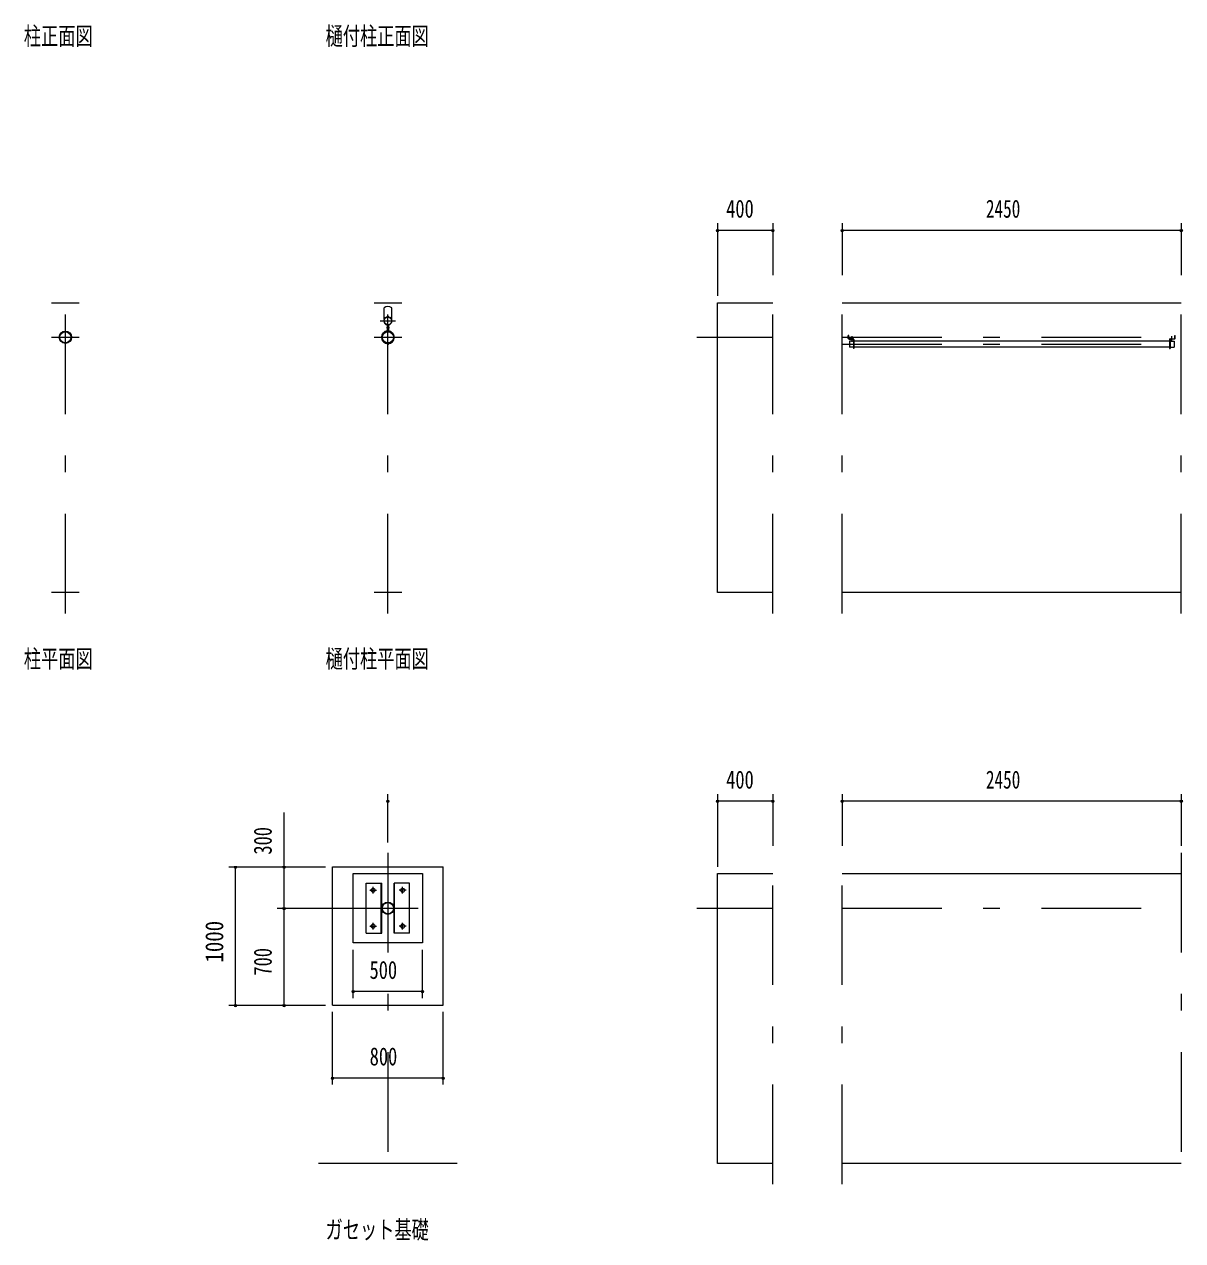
# Model space of a CAD drawing. Units: millimetres, scale not verified. Extents: x -25339 to 25345, y -10500 to 10500.
# Drawn here: x -25339 to -16971, y -8113 to 676 of the extents above; entities that cross this region are included whole.
import ezdxf
from ezdxf.enums import TextEntityAlignment as Align

# ---------------------------------------------------------------- set-up
doc = ezdxf.new("R2010")
doc.units = ezdxf.units.MM
doc.header["$LTSCALE"] = 60
doc.linetypes.add('USER3', pattern=[24, 12, -5, 2, -5])
for name, color, linetype, lineweight in [('0-2_1-05BOLD', 7, 'Continuous', 18), ('0-3_1-25CENTER', 3, 'USER3', 18), ('0-5_1-55DIM', 3, 'Continuous', 18)]:
    doc.layers.add(name, color=color, linetype=linetype, lineweight=lineweight)
doc.styles.add('ＭＳ ゴシック', font='')
doc.styles.get('ＭＳ ゴシック').set_extended_font_data('MS Gothic')

msp = doc.modelspace()

# ---------------------------------------------------------------- linework, layer by layer
at = {"layer": '0-2_1-05BOLD'}
for p, q in [((-25142.46, -1335.33), (-24942.46, -1335.33)), ((-22812.73, -1335.33), (-22612.73, -1335.33)), ((-22740.23, -1457.81), (-22740.23, -1373.23)), ((-22685.23, -1457.81), (-22685.23, -1373.23)), ((-20331.28, -1335.33), (-19931.28, -1335.33)), ((-20331.28, -3430.33), (-20331.28, -1335.33)), ((-19431.28, -1335.33), (-16981.28, -1335.33)), ((-22717.34, -1496.06), (-22717.34, -1539.41)), ((-22715.73, -1494.67), (-22715.73, -1540.88)), ((-22709.73, -1494.67), (-22709.73, -1540.88)), ((-22708.13, -1496.06), (-22708.13, -1539.41)), ((-19383.53, -1573.33), (-19386.72, -1573.33)), ((-19386.72, -1593.33), (-19386.72, -1573.33)), ((-19383.53, -1593.33), (-19383.53, -1573.33)), ((-17029.03, -1573.33), (-17025.83, -1573.33)), ((-17029.03, -1593.33), (-17029.03, -1573.33)), ((-17025.83, -1593.33), (-17025.83, -1573.33)), ((-19351.93, -1595.33), (-19381.52, -1595.33)), ((-19381.52, -1598.53), (-19351.93, -1598.53)), ((-19349.92, -1655.83), (-19378.77, -1655.83)), ((-19349.93, -1600.53), (-19349.93, -1666.33)), ((-19346.73, -1666.33), (-19349.93, -1666.33)), ((-19346.73, -1600.53), (-19346.73, -1666.33)), ((-17065.83, -1613.13), (-19346.73, -1613.13)), ((-17065.83, -1655.83), (-19346.73, -1655.83)), ((-17065.83, -1600.53), (-17065.83, -1666.33)), ((-17065.83, -1666.33), (-17062.63, -1666.33)), ((-17062.63, -1600.53), (-17062.63, -1666.33)), ((-17062.63, -1613.13), (-17033.78, -1613.13)), ((-17062.63, -1655.83), (-17033.78, -1655.83)), ((-17060.63, -1595.33), (-17031.03, -1595.33)), ((-17031.03, -1598.53), (-17060.63, -1598.53)), ((-17033.78, -1613.13), (-17033.78, -1655.83)), ((-24942.46, -3430.33), (-25142.46, -3430.33)), ((-22612.73, -3430.33), (-22812.73, -3430.33)), ((-19931.28, -3430.33), (-20331.28, -3430.33)), ((-16981.28, -3430.33), (-19431.28, -3430.33)), ((-22312.73, -6410.33), (-22312.73, -5410.33)), ((-22962.73, -5460.33), (-22462.73, -5460.33)), ((-22962.73, -5960.33), (-22962.73, -5460.33)), ((-22869.28, -5530.33), (-22757.28, -5530.33)), ((-22869.28, -5890.33), (-22869.28, -5530.33)), ((-22761.78, -5890.33), (-22761.78, -5530.33)), ((-22757.28, -5890.33), (-22757.28, -5530.33)), ((-22556.18, -5530.33), (-22668.18, -5530.33)), ((-22663.68, -5890.33), (-22663.68, -5530.33)), ((-22556.18, -5890.33), (-22556.18, -5530.33)), ((-22462.73, -5460.33), (-22462.73, -5960.33)), ((-20331.27, -5460.33), (-19931.28, -5460.33)), ((-20331.27, -7555.33), (-20331.27, -5460.33)), ((-19431.28, -5460.33), (-16981.28, -5460.33)), ((-22462.73, -5960.33), (-22962.73, -5960.33)), ((-22869.28, -5890.33), (-22757.28, -5890.33)), ((-23112.73, -6410.33), (-22312.73, -6410.33)), ((-22212.73, -7555.33), (-23212.73, -7555.33)), ((-19931.28, -7555.33), (-20331.27, -7555.33)), ((-16981.28, -7555.33), (-19431.28, -7555.33))]:
    msp.add_line(p, q, dxfattribs=at)
for points in [[(-19349.92, -1613.13), (-19378.77, -1613.13), (-19378.77, -1655.83)], [(-23112.73, -6410.33), (-23112.73, -5410.33), (-22312.73, -5410.33)], [(-22556.18, -5890.33), (-22668.18, -5890.33), (-22668.18, -5530.33)]]:
    msp.add_lwpolyline(points, dxfattribs=at)
for centre, radius in [((-22712.73, -1467.33), 27.5), ((-22712.73, -1435.98), 2.25), ((-25042.46, -1585.33), 44.55), ((-25042.46, -1585.33), 40.35), ((-22712.73, -1585.33), 44.55), ((-22712.73, -1585.33), 40.35), ((-22712.73, -1633.73), 2.25), ((-22819.23, -5580.33), 14.5), ((-22606.23, -5580.33), 14.5), ((-22712.73, -5710.33), 44.55), ((-22712.73, -5710.33), 40.35), ((-22819.23, -5840.33), 14.5), ((-22606.23, -5840.33), 14.5)]:
    msp.add_circle(centre, radius, dxfattribs=at)
for centre, radius, start, end in [((-22712.73, -1408.73), 44.9, 52.23546, 127.76454), ((-22712.73, -1467.33), 29.1, 90, 260.90512), ((-22712.73, -1484.73), 44.9, 109.58864, 127.76454), ((-22712.73, -1435.98), 3.85, 270, 218.65778), ((-22712.73, -1467.33), 29.1, 279.09488, 84.06984), ((-22712.73, -1484.73), 44.9, 52.23546, 70.41136), ((-22712.73, -1585.33), 46.15, 95.72713, 270.00108), ((-22712.73, -1585.33), 46.15, 273.78915, 84.28163), ((-22712.73, -1633.73), 3.85, 142.09248, 90), ((-19381.52, -1593.33), 5.2, 180, 270), ((-19381.52, -1593.33), 2, 180, 270), ((-19351.93, -1600.53), 5.2, 0, 90), ((-19351.93, -1600.53), 2, 0, 90), ((-17060.63, -1600.53), 5.2, 90, 180), ((-17060.63, -1600.53), 2, 90, 180), ((-17031.03, -1593.33), 2, 270, 0), ((-17031.03, -1593.33), 5.2, 270, 0)]:
    msp.add_arc(centre, radius, start, end, dxfattribs=at)
at = {"layer": '0-3_1-25CENTER'}
for p, q in [((-25042.46, -3580.33), (-25042.46, -1185.33)), ((-22712.73, -3580.33), (-22712.73, -1185.33)), ((-19931.28, -3580.33), (-19931.28, -1185.33)), ((-19431.28, -3580.33), (-19431.28, -1185.33)), ((-16981.28, -3580.33), (-16981.28, -1185.33)), ((-22767.73, -1467.33), (-22657.73, -1467.33)), ((-22701.97, -1517.8), (-22723.49, -1517.8)), ((-19361.72, -1576.33), (-19361.72, -1618.13)), ((-17050.83, -1576.33), (-17050.83, -1618.13)), ((-25142.46, -1585.33), (-24942.46, -1585.33)), ((-22812.73, -1585.33), (-22612.73, -1585.33)), ((-20481.28, -1585.33), (-19931.28, -1585.33)), ((-19431.28, -1585.33), (-16981.28, -1585.33)), ((-19431.28, -1634.48), (-16981.28, -1634.48)), ((-22712.73, -5310.33), (-22712.73, -7705.33)), ((-19931.28, -7705.33), (-19931.28, -5310.33)), ((-19431.28, -7705.33), (-19431.28, -5310.33)), ((-16981.28, -5310.33), (-16981.28, -7705.33)), ((-22844.23, -5580.33), (-22794.23, -5580.33)), ((-22819.23, -5605.33), (-22819.23, -5555.33)), ((-22581.23, -5580.33), (-22631.23, -5580.33)), ((-22606.23, -5605.33), (-22606.23, -5555.33)), ((-23212.73, -5710.33), (-22212.73, -5710.33)), ((-20481.28, -5710.33), (-19931.28, -5710.33)), ((-19431.28, -5710.33), (-16981.28, -5710.33)), ((-22844.23, -5840.33), (-22794.23, -5840.33)), ((-22819.23, -5865.33), (-22819.23, -5815.33)), ((-22581.23, -5840.33), (-22631.23, -5840.33)), ((-22606.23, -5865.33), (-22606.23, -5815.33))]:
    msp.add_line(p, q, dxfattribs=at)
at = {"layer": '0-5_1-55DIM'}
for p, q in [((-20331.28, -760.33), (-20331.28, -1285.33)), ((-19931.28, -760.33), (-19931.28, -1135.33)), ((-19431.28, -760.33), (-19431.28, -1135.33)), ((-16981.28, -760.33), (-16981.28, -1135.33)), ((-20321.28, -810.33), (-20341.28, -810.33)), ((-20331.28, -810.33), (-19931.28, -810.33)), ((-19921.28, -810.33), (-19941.28, -810.33)), ((-19421.28, -810.33), (-19441.28, -810.33)), ((-19431.28, -810.33), (-16981.28, -810.33)), ((-16971.28, -810.33), (-16991.28, -810.33)), ((-22712.73, -5235.33), (-22712.73, -4885.33)), ((-20331.27, -4885.33), (-20331.27, -5410.33)), ((-19931.28, -4885.33), (-19931.28, -5260.33)), ((-19431.28, -4885.33), (-19431.28, -5260.33)), ((-16981.28, -4885.33), (-16981.28, -5260.33)), ((-22702.73, -4935.33), (-22722.73, -4935.33)), ((-20321.27, -4935.33), (-20341.27, -4935.33)), ((-20331.27, -4935.33), (-19931.28, -4935.33)), ((-19921.28, -4935.33), (-19941.28, -4935.33)), ((-19421.28, -4935.33), (-19441.28, -4935.33)), ((-19431.28, -4935.33), (-16981.28, -4935.33)), ((-16971.28, -4935.33), (-16991.28, -4935.33)), ((-23462.73, -5410.33), (-23462.73, -5017.83)), ((-23862.73, -5410.33), (-23162.73, -5410.33)), ((-23802.73, -5410.33), (-23822.73, -5410.33)), ((-23812.73, -6410.33), (-23812.73, -5410.33)), ((-23452.73, -5410.33), (-23472.73, -5410.33)), ((-23462.73, -5710.33), (-23462.73, -5410.33)), ((-23512.73, -5710.33), (-23162.73, -5710.33)), ((-23452.73, -5710.33), (-23472.73, -5710.33)), ((-23462.73, -6410.33), (-23462.73, -5710.33)), ((-22962.73, -6360.33), (-22962.73, -6010.33)), ((-22462.73, -6360.33), (-22462.73, -6010.33)), ((-22952.73, -6310.33), (-22972.73, -6310.33)), ((-22962.73, -6310.33), (-22462.73, -6310.33)), ((-22452.73, -6310.33), (-22472.73, -6310.33)), ((-23862.73, -6410.33), (-23162.73, -6410.33)), ((-23802.73, -6410.33), (-23822.73, -6410.33)), ((-23452.73, -6410.33), (-23472.73, -6410.33)), ((-23112.73, -6985.33), (-23112.73, -6460.33)), ((-22312.73, -6985.33), (-22312.73, -6460.33)), ((-23102.73, -6935.33), (-23122.73, -6935.33)), ((-23112.73, -6935.33), (-22312.73, -6935.33)), ((-22302.73, -6935.33), (-22322.73, -6935.33))]:
    msp.add_line(p, q, dxfattribs=at)
for centre in [(-20331.28, -810.33), (-19931.28, -810.33), (-19431.28, -810.33), (-16981.28, -810.33), (-22712.73, -4935.33), (-20331.27, -4935.33), (-19931.28, -4935.33), (-19431.28, -4935.33), (-16981.28, -4935.33), (-23812.73, -5410.33), (-23462.73, -5410.33), (-23462.73, -5710.33), (-22962.73, -6310.33), (-22462.73, -6310.33), (-23812.73, -6410.33), (-23462.73, -6410.33), (-23112.73, -6935.33), (-22312.73, -6935.33)]:
    msp.add_arc(centre, 10, 180, 0, dxfattribs=at)

# ---------------------------------------------------------------- texts
at = {"layer": '0-5_1-55DIM', "color": 7, "style": 'ＭＳ ゴシック'}
for s, width, p in [('柱正面図', 0.7, (-25342.46, 487.43)), ('樋付柱正面図', 0.7, (-23162.73, 487.43)), ('400', 0.75, (-20268.9, -760.33)), ('2450', 0.7, (-18392.29, -760.33)), ('柱平面図', 0.7, (-25342.46, -4012.56)), ('樋付柱平面図', 0.7, (-23162.73, -4012.56)), ('400', 0.75, (-20268.9, -4885.33)), ('2450', 0.7, (-18392.29, -4885.33)), ('500', 0.75, (-22845.18, -6260.33)), ('800', 0.75, (-22844.14, -6885.33)), ('ガセット基礎', 0.7, (-23162.73, -8137.56))]:
    msp.add_text(s, height=130.2, dxfattribs=dict(at, width=width)).set_placement(p, align=Align.BOTTOM_LEFT)
for s, width, p in [('300', 0.75, (-23512.73, -5323.18)), ('1000', 0.85, (-23862.73, -6103.13)), ('700', 0.75, (-23512.73, -6197.33))]:
    msp.add_text(s, height=130.2, rotation=90, dxfattribs=dict(at, width=width)).set_placement(p, align=Align.BOTTOM_LEFT)

doc.saveas('drawing.dxf')
